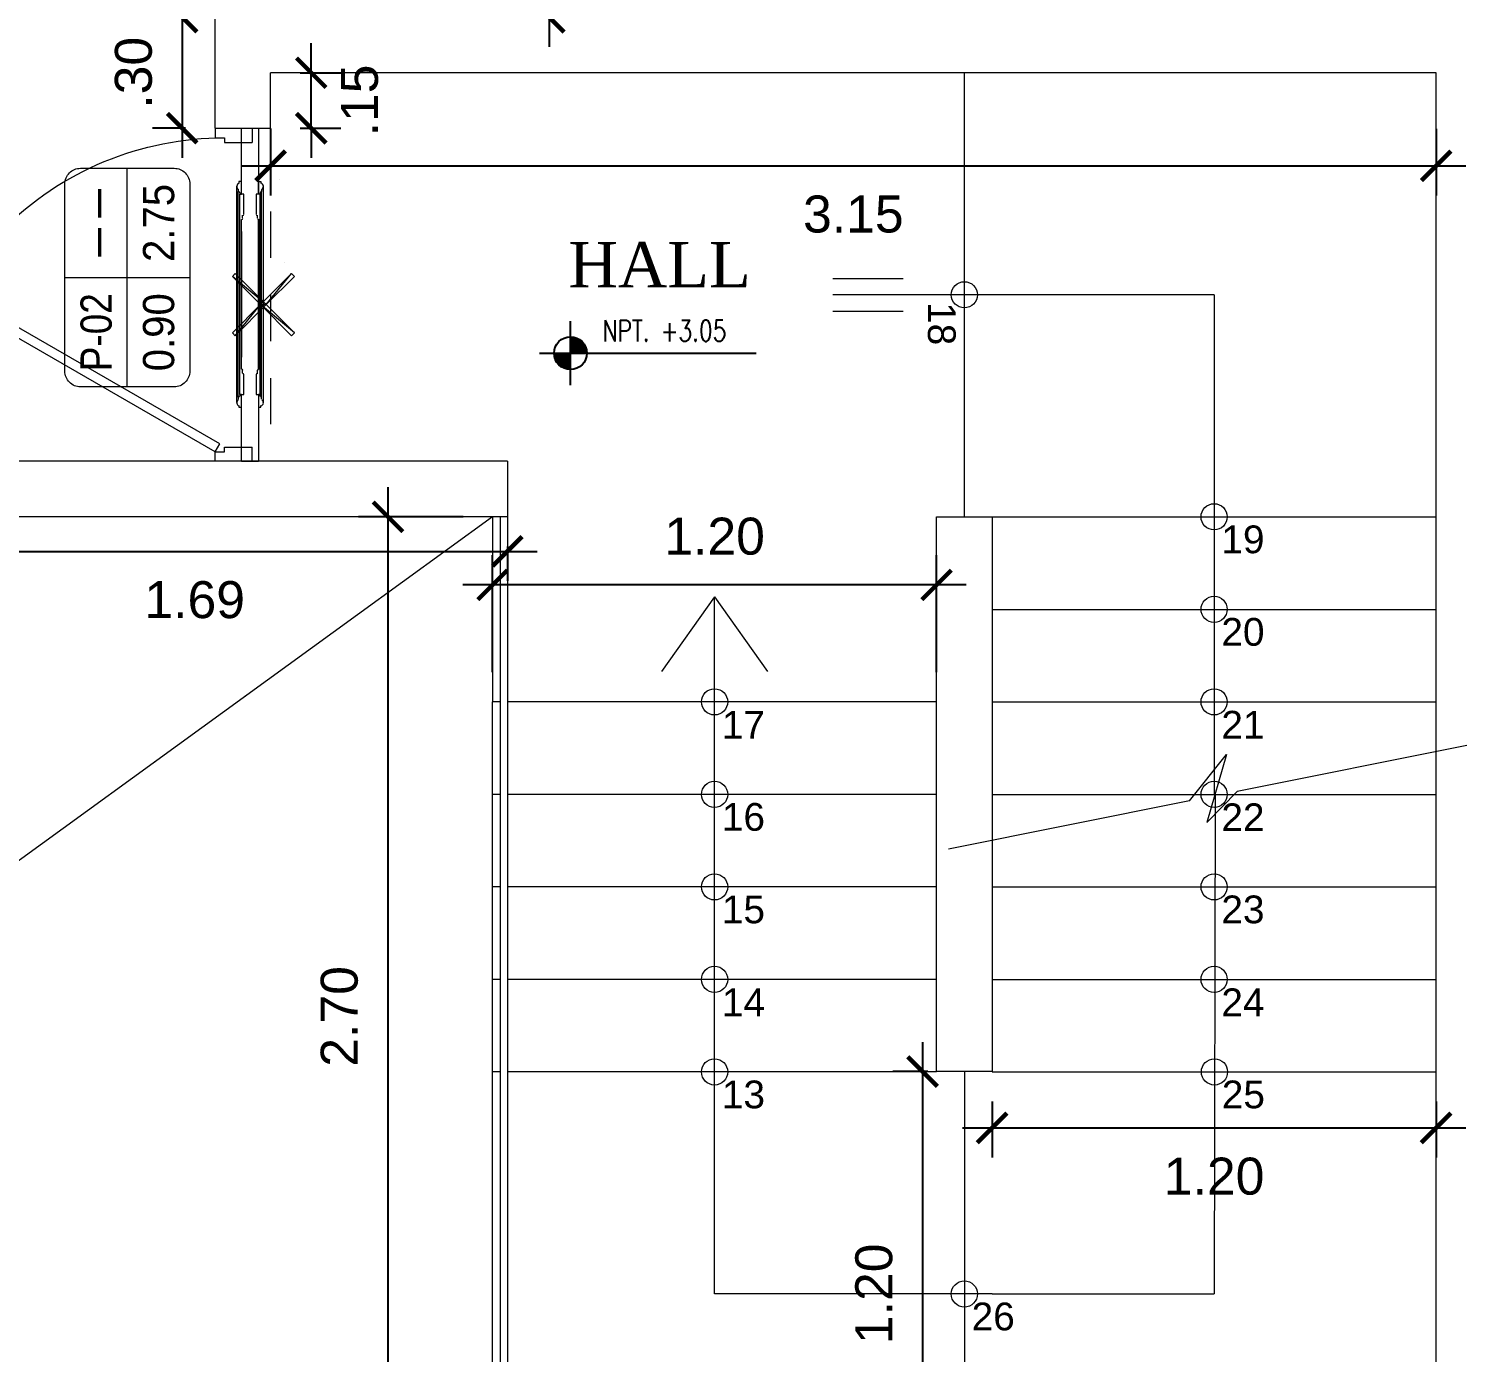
# Model space of a CAD drawing. Header units: millimetres. Extents: x -59 to 123, y 54 to 155.
# Drawn here: x -36.261 to -32.348, y 133.475 to 137.051 of the extents above; entities that cross this region are included whole.
import ezdxf
from ezdxf.enums import TextEntityAlignment as Align

# ---------------------------------------------------------------- set-up
doc = ezdxf.new("R2010")
doc.units = ezdxf.units.MM
for name, pattern in [('ACAD_ISO02W100', [15, 12, -3]), ('CONTINUA', [0]), ('HIDDEN2', [0.1875, 0.125, -0.0625])]:
    doc.linetypes.add(name, pattern=pattern)
doc.layers.get('0').update_dxf_attribs({"lineweight": 9})
doc.layers.get('Defpoints').update_dxf_attribs({"lineweight": 0})
for name, color, linetype in [('A-COT', 8, 'Continuous'), ('A-IND niveles', 8, 'Continuous'), ('A-PROY', 8, 'HIDDEN2'), ('A-TEX 010', 7, 'Continuous')]:
    doc.layers.add(name, color=color, linetype=linetype)
for name, color, linetype, lineweight in [('EJES', 6, 'ACAD_ISO02W100', 5), ('ESCALERA', 128, 'Continuous', 9), ('HP-Baranda', 2, 'Continuous', 0), ('mobiliario', 7, 'Continuous', 0), ('MUROS', 7, 'Continuous', 80), ('niveles', 8, 'Continuous', 15), ('PUERTAS', 7, 'Continuous', 9), ('TEXTOS', 3, 'Continuous', 0), ('VIDRIO', 7, 'Continuous', 5)]:
    doc.layers.add(name, color=color, linetype=linetype, lineweight=lineweight)
doc.styles.add('ARIAL', font='arial.ttf')
doc.styles.add('BOLD', font='swissl.ttf', dxfattribs={"height": 2})
doc.styles.add('ROMANS', font='ROMANS.SHX', dxfattribs={"width": 1.35, "height": 0.29})
doc.styles.add('ROMANS 0.75', font='romans.shx', dxfattribs={"width": 0.75})
doc.styles.add('S', font='romand.shx')
doc.styles.add('style1', font='arial.ttf', dxfattribs={"height": 0.1})
doc.dimstyles.new('luis1', dxfattribs={"dimtxt": 0.1, "dimasz": 0.08, "dimexe": 0.08, "dimexo": 0.08, "dimgap": 0.08, "dimtad": 2, "dimzin": 4, "dimdsep": 46, "dimtxsty": 'style1', "dimblk": 'ARCHTICK', "dimcen": 2, "dimdle": 0.08, "dimclrd": 256, "dimclre": 256, "dimclrt": 256, "dimadec": 0, "dimazin": 1, "dimtfac": 1, "dimtix": 1, "dimtmove": 0, "dimatfit": 3, "dimfxl": 1, "dimtolj": 1, "dimarcsym": 0})

# ---------------------------------------------------------------- blocks, each defined once
blk = doc.blocks.new('A$C37766BCA')
blk.add_line((0, 0.1807), (1.2198, 0.1807))
blk.add_lwpolyline([(0.1744, 0), (0.1744, 0.3614)])
at = {"const_width": 0.0923}
for points in [[(0.2206, 0.1807, 0.414214), (0.1744, 0.2269, 0.414214)], [(0.1283, 0.1807, 0.414214), (0.1744, 0.1346)]]:
    blk.add_lwpolyline(points, format="xyb", dxfattribs=at)
blk.add_circle((0.1744, 0.1807), 0.0923)
blk = doc.blocks.new('_ArchTick')
at = {"color": 0, "linetype": 'ByBlock', "const_width": 0.15}
blk.add_lwpolyline([(-0.5, -0.5), (0.5, 0.5)], dxfattribs=at)
blk = doc.blocks.new('*D157')
at = {"layer": 'Defpoints', "color": 0, "linetype": 'CONTINUA', "transparency": 16777216}
for p in [(-33.7519, 134.2331), (-33.8462, 133.0323), (-33.7331, 133.0323)]:
    blk.add_point(p, dxfattribs=at)
at = {"layer": 'EJES', "linetype": 'CONTINUA', "lineweight": -2, "transparency": 16777216}
for p, q in [((-33.8462, 134.3131), (-33.8462, 132.9523)), ((-33.8319, 134.2331), (-33.9262, 134.2331)), ((-33.8131, 133.0323), (-33.9262, 133.0323))]:
    blk.add_line(p, q, dxfattribs=at)
at = {"layer": 'EJES', "linetype": 'CONTINUA', "lineweight": -2, "transparency": 16777216, "xscale": 0.08, "yscale": 0.08, "zscale": 0.08}
for p, rotation in [((-33.8462, 134.2331), 90), ((-33.8462, 133.0323), 270)]:
    blk.add_blockref('_ArchTick', p, dxfattribs=dict(at, rotation=rotation))
at = {"layer": 'EJES', "linetype": 'CONTINUA', "lineweight": 5, "transparency": 16777216, "insert": (-33.9772, 133.6327), "char_height": 0.1, "attachment_point": 5, "rotation": 90, "style": 'style1'}
blk.add_mtext('\\A1;1.20', dxfattribs=at)
blk = doc.blocks.new('*D158')
at = {"layer": 'Defpoints', "color": 0, "linetype": 'CONTINUA', "transparency": 16777216}
for p in [(-33.6581, 134.2323), (-32.4581, 134.2323), (-32.4581, 134.0811)]:
    blk.add_point(p, dxfattribs=at)
at = {"layer": 'EJES', "linetype": 'CONTINUA', "lineweight": -2, "transparency": 16777216}
for p, q in [((-33.6581, 134.1523), (-33.6581, 134.0011)), ((-32.4581, 134.1523), (-32.4581, 134.0011)), ((-33.7381, 134.0811), (-32.3781, 134.0811))]:
    blk.add_line(p, q, dxfattribs=at)
at = {"layer": 'EJES', "linetype": 'CONTINUA', "lineweight": -2, "transparency": 16777216, "xscale": 0.08, "yscale": 0.08, "zscale": 0.08, "rotation": 180}
blk.add_blockref('_ArchTick', (-33.6581, 134.0811), dxfattribs=at)
at = {"layer": 'EJES', "linetype": 'CONTINUA', "lineweight": -2, "transparency": 16777216, "xscale": 0.08, "yscale": 0.08, "zscale": 0.08}
blk.add_blockref('_ArchTick', (-32.4581, 134.0811), dxfattribs=at)
at = {"layer": 'EJES', "linetype": 'CONTINUA', "lineweight": 5, "transparency": 16777216, "insert": (-33.0581, 133.95), "char_height": 0.1, "attachment_point": 5, "style": 'style1'}
blk.add_mtext('\\A1;1.20', dxfattribs=at)
blk = doc.blocks.new('*D159')
at = {"layer": 'Defpoints', "color": 0, "linetype": 'CONTINUA', "transparency": 16777216}
for p in [(-35.0081, 135.5483), (-35.0081, 135.2323), (-33.8081, 135.2323)]:
    blk.add_point(p, dxfattribs=at)
at = {"layer": 'EJES', "linetype": 'CONTINUA', "lineweight": -2, "transparency": 16777216}
for p, q in [((-35.0081, 135.3123), (-35.0081, 135.6283)), ((-33.8081, 135.3123), (-33.8081, 135.6283)), ((-33.7281, 135.5483), (-35.0881, 135.5483))]:
    blk.add_line(p, q, dxfattribs=at)
at = {"layer": 'EJES', "linetype": 'CONTINUA', "lineweight": -2, "transparency": 16777216, "xscale": 0.08, "yscale": 0.08, "zscale": 0.08, "rotation": 180}
blk.add_blockref('_ArchTick', (-35.0081, 135.5483), dxfattribs=at)
at = {"layer": 'EJES', "linetype": 'CONTINUA', "lineweight": -2, "transparency": 16777216, "xscale": 0.08, "yscale": 0.08, "zscale": 0.08}
blk.add_blockref('_ArchTick', (-33.8081, 135.5483), dxfattribs=at)
at = {"layer": 'EJES', "linetype": 'CONTINUA', "lineweight": 5, "transparency": 16777216, "insert": (-34.4081, 135.6794), "char_height": 0.1, "attachment_point": 5, "style": 'style1'}
blk.add_mtext('\\A1;1.20', dxfattribs=at)
blk = doc.blocks.new('*D160')
at = {"layer": 'Defpoints', "color": 0, "linetype": 'CONTINUA', "transparency": 16777216}
for p in [(-35.008, 135.7323), (-35.2908, 133.0323), (-35.0081, 133.0323)]:
    blk.add_point(p, dxfattribs=at)
at = {"layer": 'EJES', "linetype": 'CONTINUA', "lineweight": -2, "transparency": 16777216}
for p, q in [((-35.2908, 135.8123), (-35.2908, 132.9523)), ((-35.088, 135.7323), (-35.3708, 135.7323)), ((-35.0881, 133.0323), (-35.3708, 133.0323))]:
    blk.add_line(p, q, dxfattribs=at)
at = {"layer": 'EJES', "linetype": 'CONTINUA', "lineweight": -2, "transparency": 16777216, "xscale": 0.08, "yscale": 0.08, "zscale": 0.08}
for p, rotation in [((-35.2908, 135.7323), 90), ((-35.2908, 133.0323), 270)]:
    blk.add_blockref('_ArchTick', p, dxfattribs=dict(at, rotation=rotation))
at = {"layer": 'EJES', "linetype": 'CONTINUA', "lineweight": 5, "transparency": 16777216, "insert": (-35.4219, 134.3823), "char_height": 0.1, "attachment_point": 5, "rotation": 90, "style": 'style1'}
blk.add_mtext('\\A1;2.70', dxfattribs=at)
blk = doc.blocks.new('CRFDSX')
at = {"layer": 'mobiliario'}
for points in [[(-77.9163, 3.0473), (-77.9163, 3.0951), (-77.9216, 3.0951), (-77.9216, 3.2558), (-77.8812, 3.2558), (-77.8812, 3.0951), (-77.8865, 3.0951), (-77.8865, 3.0473)], [(-77.9333, 3.1143), (-77.9333, 2.8792), (-77.9333, 2.5951)], [(-77.9291, 3.1068), (-77.9291, 3.1015), (-77.928, 3.1015), (-77.9269, 3.1004), (-77.9259, 3.0994), (-77.9259, 3.0983), (-77.9259, 3.0973), (-77.9259, 3.0962), (-77.9259, 3.0951)], [(-77.9291, 3.1015), (-77.9291, 2.8792), (-77.9291, 2.6079)], [(-77.9259, 3.0951), (-77.9216, 3.0951), (-77.9216, 3.126), (-77.9269, 3.126), (-77.9269, 3.1217)], [(-77.8748, 3.1217), (-77.8748, 3.126), (-77.8812, 3.126), (-77.8812, 3.0951), (-77.8769, 3.0951), (-77.8769, 3.0962), (-77.8769, 3.0973), (-77.8769, 3.0983), (-77.8759, 3.0994), (-77.8759, 3.1004), (-77.8748, 3.1004), (-77.8748, 3.1015), (-77.8738, 3.1015), (-77.8727, 3.1015)], [(-77.8727, 3.1015), (-77.8727, 3.1068)], [(-77.8727, 3.1015), (-77.8727, 2.8792), (-77.8727, 2.6079)], [(-77.8695, 3.1143), (-77.8695, 2.8792), (-77.8695, 2.5951)], [(-77.9259, 3.0951), (-77.9259, 2.8792), (-77.9259, 2.6143)], [(-77.8769, 3.0951), (-77.8769, 2.8792), (-77.8769, 2.6143)], [(-77.9216, 3.0345), (-77.9216, 2.8792), (-77.9216, 2.6749), (-77.9216, 2.8792), (-77.9216, 3.0345)], [(-77.9184, 3.0366), (-77.9184, 3.0441)], [(-77.8833, 3.0441), (-77.8833, 3.0366)], [(-77.8812, 3.0345), (-77.8812, 2.8792), (-77.8812, 2.6749)], [(-77.8812, 2.7036), (-77.8812, 3.0058)], [(-78.0009, 2.9547), (-78.0083, 2.9473), (-77.9264, 2.8792), (-78.0009, 2.9547), (-78.0009, 2.9547)], [(-78.0083, 2.9473), (-77.9264, 2.8792), (-77.9402, 2.8792), (-78.0083, 2.9473), (-78.0083, 2.9473)], [(-77.8658, 2.9547), (-77.9264, 2.8792), (-77.9402, 2.8792), (-77.8658, 2.9547), (-77.8658, 2.9547)], [(-77.8594, 2.9473), (-77.8658, 2.9547), (-77.9264, 2.8792), (-77.8594, 2.9473), (-77.8594, 2.9473)], [(-77.9402, 2.8792), (-78.0009, 2.8047), (-78.0083, 2.8122), (-77.9402, 2.8792), (-77.9402, 2.8792)], [(-77.9264, 2.8792), (-77.9402, 2.8792), (-78.0009, 2.8047), (-77.9264, 2.8792), (-77.9264, 2.8792)], [(-77.9264, 2.8792), (-77.9402, 2.8792), (-77.8594, 2.8122), (-77.9264, 2.8792), (-77.9264, 2.8792)], [(-77.9402, 2.8792), (-77.8594, 2.8122), (-77.8658, 2.8047), (-77.9402, 2.8792), (-77.9402, 2.8792)], [(-77.9839, 2.7792), (-77.9839, 2.7792)], [(-77.8865, 2.6622), (-77.8865, 2.6143), (-77.8812, 2.6143), (-77.8812, 2.4558), (-77.9057, 2.4558), (-77.9099, 2.4558), (-77.9216, 2.4558), (-77.9216, 2.6143), (-77.9163, 2.6143), (-77.9163, 2.6622)], [(-77.9184, 2.6643), (-77.9184, 2.6717)], [(-77.8833, 2.6717), (-77.8833, 2.6643)], [(-77.9291, 2.6026), (-77.9291, 2.6079), (-77.928, 2.6079), (-77.9269, 2.6079), (-77.9269, 2.609), (-77.9259, 2.61), (-77.9259, 2.6111), (-77.9259, 2.6122), (-77.9259, 2.6132), (-77.9259, 2.6143)], [(-77.9259, 2.6143), (-77.9216, 2.6143), (-77.9216, 2.5834), (-77.9269, 2.5834), (-77.9269, 2.5877)], [(-77.8769, 2.6143), (-77.8812, 2.6143), (-77.8812, 2.5834), (-77.8748, 2.5834), (-77.8748, 2.5881)], [(-77.8727, 2.6026), (-77.8727, 2.6079), (-77.8738, 2.6079), (-77.8748, 2.6079), (-77.8759, 2.609), (-77.8759, 2.61), (-77.8769, 2.6111), (-77.8769, 2.6122), (-77.8769, 2.6132), (-77.8769, 2.6143)], [(-77.9716, 2.5781), (-77.9716, 2.5781)]]:
    blk.add_lwpolyline(points, dxfattribs=at)
for points in [[(-77.9333, 3.1159), (-77.9337, 3.1127), (-77.9322, 3.1096), (-77.9294, 3.108)], [(-77.9269, 3.1226), (-77.9306, 3.1216), (-77.9328, 3.119), (-77.9333, 3.1159)], [(-77.8696, 3.1159), (-77.87, 3.119), (-77.8723, 3.1216), (-77.8753, 3.1225)], [(-77.8734, 3.108), (-77.8707, 3.1096), (-77.8692, 3.1127), (-77.8696, 3.1159)], [(-77.9222, 3.0345), (-77.9207, 3.0345), (-77.9195, 3.0357), (-77.9195, 3.0372)], [(-77.919, 3.0451), (-77.9175, 3.0451), (-77.9163, 3.0463), (-77.9163, 3.0478)], [(-77.8865, 3.0478), (-77.8865, 3.0463), (-77.8853, 3.0451), (-77.8839, 3.0451)], [(-77.8844, 3.0372), (-77.8844, 3.0357), (-77.8832, 3.0345), (-77.8817, 3.0345)], [(-77.9195, 2.6723), (-77.9195, 2.6737), (-77.9207, 2.6749), (-77.9222, 2.6749)], [(-77.9163, 2.6627), (-77.9163, 2.6642), (-77.9175, 2.6653), (-77.919, 2.6653)], [(-77.8839, 2.6653), (-77.8853, 2.6653), (-77.8865, 2.6642), (-77.8865, 2.6627)], [(-77.8817, 2.6749), (-77.8832, 2.6749), (-77.8844, 2.6737), (-77.8844, 2.6723)], [(-77.9294, 2.6025), (-77.9322, 2.6009), (-77.9337, 2.5978), (-77.9333, 2.5946)], [(-77.9333, 2.5946), (-77.9328, 2.5914), (-77.9306, 2.5888), (-77.9269, 2.5877)], [(-77.8753, 2.588), (-77.8723, 2.5888), (-77.87, 2.5914), (-77.8696, 2.5946)], [(-77.8696, 2.5946), (-77.8692, 2.5978), (-77.8707, 2.6009), (-77.8734, 2.6025)]]:
    blk.add_open_spline(points, degree=3, dxfattribs=at)
blk = doc.blocks.new('rf67')
at = {"layer": 'PUERTAS', "ltscale": 0.075}
for p, q in [((2984.4541, 394.8959), (2984.4292, 394.895)), ((2984.4585, 394.0686), (2984.4292, 394.895)), ((2984.4834, 394.0695), (2984.4541, 394.8959)), ((2983.711, 394.4797), (2983.7334, 394.4678)), ((2983.7334, 394.4678), (2983.7215, 394.4454)), ((2983.7215, 394.4454), (2983.7327, 394.4394)), ((2983.7327, 394.4394), (2983.6977, 394.3735)), ((2983.6641, 394.3914), (2983.6977, 394.3735)), ((2984.4603, 394.0531), (2984.4253, 393.9872)), ((2984.4834, 394.0695), (2984.4585, 394.0686)), ((2984.4715, 394.0471), (2984.4603, 394.0531)), ((2984.4834, 394.0695), (2984.4715, 394.0471)), ((2984.5059, 394.0576), (2984.4834, 394.0695)), ((2984.459, 393.9693), (2984.4253, 393.9872))]:
    blk.add_line(p, q, dxfattribs=at)
at = {"layer": 'PUERTAS', "ltscale": 0.01}
for p, q in [((2984.4089, 394.8242), (2984.4257, 394.8248)), ((2984.4098, 394.8001), (2984.4265, 394.8006)), ((2984.4255, 394.8297), (2984.4315, 394.8299)), ((2984.4267, 394.796), (2984.4255, 394.8297)), ((2984.4267, 394.796), (2984.4327, 394.7962)), ((2984.4625, 394.831), (2984.4565, 394.8308)), ((2984.4637, 394.7974), (2984.4577, 394.7971)), ((2984.4637, 394.7974), (2984.4625, 394.831)), ((2984.4794, 394.8268), (2984.4627, 394.8262)), ((2984.4803, 394.8026), (2984.4636, 394.802))]:
    blk.add_line(p, q, dxfattribs=at)
for centre in [(2984.3818, 394.8116), (2984.5074, 394.8161)]:
    blk.add_circle(centre, 0.0302, dxfattribs=at)
blk.add_arc((2984.4709, 394.0476), 0.8484, 61.9779, 152.0448, dxfattribs=at)
blk = doc.blocks.new('CUADROVANOS3')
blk.add_lwpolyline([(-0.2625, -0.1125), (-0.2625, 0.1125, -0.414214), (-0.225, 0.15), (0.225, 0.15, -0.414214), (0.2625, 0.1125), (0.2625, -0.1125, -0.414214), (0.225, -0.15), (-0.225, -0.15, -0.414214)], format="xyb", close=True)
for points in [[(0, 0.15), (0, -0.15)], [(-0.2625, 0), (0.2625, 0)]]:
    blk.add_lwpolyline(points)
at = {"layer": 'TEXTOS', "style": 'S', "flags": 8}
for tag, width, p, p2 in [('CODIGO', 1.029412, (-0.225, 0.0375), (-0.0375, 0.0375)), ('ALFEIZAR', 0.739437, (0.0375, 0.0375), (0.225, 0.0375)), ('ANCHO', 0.772059, (-0.225, -0.1125), (-0.0375, -0.1125)), ('ALTO', 0.772059, (0.0375, -0.1125), (0.225, -0.1125))]:
    blk.add_attdef(tag, text='', height=0.075, dxfattribs=dict(at, width=width)).set_placement(p, p2, align=Align.FIT)
blk = doc.blocks.new('*D321')
at = {"layer": 'A-COT', "linetype": 'Continuous', "lineweight": -2, "transparency": 16777216}
for p, q in [((-32.0405, 140.0623), (-32.0405, 137.0023)), ((-32.1405, 139.9823), (-31.9605, 139.9823)), ((-32.1405, 137.0823), (-31.9605, 137.0823))]:
    blk.add_line(p, q, dxfattribs=at)
at = {"layer": 'Defpoints', "color": 0, "linetype": 'CONTINUA', "transparency": 16777216}
for p in [(-32.4581, 139.9823), (-32.4581, 137.0823), (-32.0405, 137.0823)]:
    blk.add_point(p, dxfattribs=at)
at = {"layer": 'A-COT', "linetype": 'CONTINUA', "lineweight": -2, "transparency": 16777216, "xscale": 0.08, "yscale": 0.08, "zscale": 0.08}
for p, rotation in [((-32.0405, 139.9823), 90), ((-32.0405, 137.0823), 270)]:
    blk.add_blockref('_ArchTick', p, dxfattribs=dict(at, rotation=rotation))
at = {"layer": 'A-COT', "linetype": 'CONTINUA', "lineweight": 5, "transparency": 16777216, "insert": (-31.9095, 138.5323), "char_height": 0.1, "attachment_point": 5, "rotation": 90, "style": 'style1'}
blk.add_mtext('\\A1;2.90', dxfattribs=at)
blk = doc.blocks.new('*D322')
at = {"layer": 'A-COT', "linetype": 'Continuous', "lineweight": -2, "transparency": 16777216}
for p, q in [((-32.0405, 137.0823), (-32.0405, 137.1623)), ((-32.1405, 137.0823), (-31.9605, 137.0823)), ((-32.0405, 137.0823), (-32.0405, 136.9323)), ((-32.1405, 136.9323), (-31.9605, 136.9323)), ((-32.0405, 136.9323), (-32.0405, 136.8523))]:
    blk.add_line(p, q, dxfattribs=at)
at = {"layer": 'Defpoints', "color": 0, "linetype": 'CONTINUA', "transparency": 16777216}
for p in [(-32.4581, 137.0823), (-32.4581, 136.9323), (-32.0405, 136.9323)]:
    blk.add_point(p, dxfattribs=at)
at = {"layer": 'A-COT', "linetype": 'CONTINUA', "lineweight": -2, "transparency": 16777216, "xscale": 0.08, "yscale": 0.08, "zscale": 0.08}
for p, rotation in [((-32.0405, 137.0823), 270), ((-32.0405, 136.9323), 90)]:
    blk.add_blockref('_ArchTick', p, dxfattribs=dict(at, rotation=rotation))
at = {"layer": 'A-COT', "linetype": 'CONTINUA', "lineweight": 5, "transparency": 16777216, "insert": (-31.9095, 137.0073), "char_height": 0.1, "attachment_point": 5, "rotation": 90, "style": 'style1'}
blk.add_mtext('\\A1;.15', dxfattribs=at)
blk = doc.blocks.new('*D323')
at = {"layer": 'A-COT', "linetype": 'Continuous', "lineweight": -2, "transparency": 16777216}
for p, q in [((-32.0405, 137.0123), (-32.0405, 135.6523)), ((-32.1405, 136.9323), (-31.9605, 136.9323)), ((-32.1405, 135.7323), (-31.9605, 135.7323))]:
    blk.add_line(p, q, dxfattribs=at)
at = {"layer": 'Defpoints', "color": 0, "linetype": 'CONTINUA', "transparency": 16777216}
for p in [(-32.4581, 136.9323), (-32.4581, 135.7323), (-32.0405, 135.7323)]:
    blk.add_point(p, dxfattribs=at)
at = {"layer": 'A-COT', "linetype": 'CONTINUA', "lineweight": -2, "transparency": 16777216, "xscale": 0.08, "yscale": 0.08, "zscale": 0.08}
for p, rotation in [((-32.0405, 136.9323), 90), ((-32.0405, 135.7323), 270)]:
    blk.add_blockref('_ArchTick', p, dxfattribs=dict(at, rotation=rotation))
at = {"layer": 'A-COT', "linetype": 'CONTINUA', "lineweight": 5, "transparency": 16777216, "insert": (-31.9095, 136.3323), "char_height": 0.1, "attachment_point": 5, "rotation": 90, "style": 'style1'}
blk.add_mtext('\\A1;1.20', dxfattribs=at)
blk = doc.blocks.new('*D324')
at = {"layer": 'A-COT', "linetype": 'Continuous', "lineweight": -2, "transparency": 16777216}
for p, q in [((-32.0405, 135.7323), (-32.0405, 135.8123)), ((-32.1405, 135.7323), (-31.9605, 135.7323)), ((-32.0405, 135.7323), (-32.0405, 135.4823)), ((-32.1405, 135.4823), (-31.9605, 135.4823)), ((-32.0405, 135.4823), (-32.0405, 135.4023))]:
    blk.add_line(p, q, dxfattribs=at)
at = {"layer": 'Defpoints', "color": 0, "linetype": 'CONTINUA', "transparency": 16777216}
for p in [(-32.4581, 135.7323), (-32.4581, 135.4823), (-32.0405, 135.4823)]:
    blk.add_point(p, dxfattribs=at)
at = {"layer": 'A-COT', "linetype": 'CONTINUA', "lineweight": -2, "transparency": 16777216, "xscale": 0.08, "yscale": 0.08, "zscale": 0.08}
for p, rotation in [((-32.0405, 135.7323), 270), ((-32.0405, 135.4823), 90)]:
    blk.add_blockref('_ArchTick', p, dxfattribs=dict(at, rotation=rotation))
at = {"layer": 'A-COT', "linetype": 'CONTINUA', "lineweight": 5, "transparency": 16777216, "insert": (-31.9095, 135.6073), "char_height": 0.1, "attachment_point": 5, "rotation": 90, "style": 'style1'}
blk.add_mtext('\\A1;.25', dxfattribs=at)
blk = doc.blocks.new('*D325')
at = {"layer": 'A-COT', "linetype": 'Continuous', "lineweight": -2, "transparency": 16777216}
for p, q in [((-32.0405, 135.4823), (-32.0405, 135.5623)), ((-32.1405, 135.4823), (-31.9605, 135.4823)), ((-32.0405, 135.4823), (-32.0405, 135.2323)), ((-32.1405, 135.2323), (-31.9605, 135.2323)), ((-32.0405, 135.2323), (-32.0405, 135.1523))]:
    blk.add_line(p, q, dxfattribs=at)
at = {"layer": 'Defpoints', "color": 0, "linetype": 'CONTINUA', "transparency": 16777216}
for p in [(-32.4581, 135.4823), (-32.4581, 135.2323), (-32.0405, 135.2323)]:
    blk.add_point(p, dxfattribs=at)
at = {"layer": 'A-COT', "linetype": 'CONTINUA', "lineweight": -2, "transparency": 16777216, "xscale": 0.08, "yscale": 0.08, "zscale": 0.08}
for p, rotation in [((-32.0405, 135.4823), 270), ((-32.0405, 135.2323), 90)]:
    blk.add_blockref('_ArchTick', p, dxfattribs=dict(at, rotation=rotation))
at = {"layer": 'A-COT', "linetype": 'CONTINUA', "lineweight": 5, "transparency": 16777216, "insert": (-31.9095, 135.3573), "char_height": 0.1, "attachment_point": 5, "rotation": 90, "style": 'style1'}
blk.add_mtext('\\A1;.25', dxfattribs=at)
blk = doc.blocks.new('*D326')
at = {"layer": 'A-COT', "linetype": 'Continuous', "lineweight": -2, "transparency": 16777216}
for p, q in [((-32.0405, 135.2323), (-32.0405, 135.3123)), ((-32.1405, 135.2323), (-31.9605, 135.2323)), ((-32.0405, 135.2323), (-32.0405, 134.9823)), ((-32.1405, 134.9823), (-31.9605, 134.9823)), ((-32.0405, 134.9823), (-32.0405, 134.9023))]:
    blk.add_line(p, q, dxfattribs=at)
at = {"layer": 'Defpoints', "color": 0, "linetype": 'CONTINUA', "transparency": 16777216}
for p in [(-32.4581, 135.2323), (-32.4581, 134.9823), (-32.0405, 134.9823)]:
    blk.add_point(p, dxfattribs=at)
at = {"layer": 'A-COT', "linetype": 'CONTINUA', "lineweight": -2, "transparency": 16777216, "xscale": 0.08, "yscale": 0.08, "zscale": 0.08}
for p, rotation in [((-32.0405, 135.2323), 270), ((-32.0405, 134.9823), 90)]:
    blk.add_blockref('_ArchTick', p, dxfattribs=dict(at, rotation=rotation))
at = {"layer": 'A-COT', "linetype": 'CONTINUA', "lineweight": 5, "transparency": 16777216, "insert": (-31.9095, 135.1073), "char_height": 0.1, "attachment_point": 5, "rotation": 90, "style": 'style1'}
blk.add_mtext('\\A1;.25', dxfattribs=at)
blk = doc.blocks.new('*D327')
at = {"layer": 'A-COT', "linetype": 'Continuous', "lineweight": -2, "transparency": 16777216}
for p, q in [((-32.0405, 134.9823), (-32.0405, 135.0623)), ((-32.1405, 134.9823), (-31.9605, 134.9823)), ((-32.0405, 134.9823), (-32.0405, 134.7323)), ((-32.1405, 134.7323), (-31.9605, 134.7323)), ((-32.0405, 134.7323), (-32.0405, 134.6523))]:
    blk.add_line(p, q, dxfattribs=at)
at = {"layer": 'Defpoints', "color": 0, "linetype": 'CONTINUA', "transparency": 16777216}
for p in [(-32.4581, 134.9823), (-32.4581, 134.7323), (-32.0405, 134.7323)]:
    blk.add_point(p, dxfattribs=at)
at = {"layer": 'A-COT', "linetype": 'CONTINUA', "lineweight": -2, "transparency": 16777216, "xscale": 0.08, "yscale": 0.08, "zscale": 0.08}
for p, rotation in [((-32.0405, 134.9823), 270), ((-32.0405, 134.7323), 90)]:
    blk.add_blockref('_ArchTick', p, dxfattribs=dict(at, rotation=rotation))
at = {"layer": 'A-COT', "linetype": 'CONTINUA', "lineweight": 5, "transparency": 16777216, "insert": (-31.9095, 134.8573), "char_height": 0.1, "attachment_point": 5, "rotation": 90, "style": 'style1'}
blk.add_mtext('\\A1;.25', dxfattribs=at)
blk = doc.blocks.new('*D328')
at = {"layer": 'A-COT', "linetype": 'Continuous', "lineweight": -2, "transparency": 16777216}
for p, q in [((-32.0405, 134.7323), (-32.0405, 134.8123)), ((-32.1405, 134.7323), (-31.9605, 134.7323)), ((-32.0405, 134.7323), (-32.0405, 134.4823)), ((-32.1405, 134.4823), (-31.9605, 134.4823)), ((-32.0405, 134.4823), (-32.0405, 134.4023))]:
    blk.add_line(p, q, dxfattribs=at)
at = {"layer": 'Defpoints', "color": 0, "linetype": 'CONTINUA', "transparency": 16777216}
for p in [(-32.4581, 134.7323), (-32.4581, 134.4823), (-32.0405, 134.4823)]:
    blk.add_point(p, dxfattribs=at)
at = {"layer": 'A-COT', "linetype": 'CONTINUA', "lineweight": -2, "transparency": 16777216, "xscale": 0.08, "yscale": 0.08, "zscale": 0.08}
for p, rotation in [((-32.0405, 134.7323), 270), ((-32.0405, 134.4823), 90)]:
    blk.add_blockref('_ArchTick', p, dxfattribs=dict(at, rotation=rotation))
at = {"layer": 'A-COT', "linetype": 'CONTINUA', "lineweight": 5, "transparency": 16777216, "insert": (-31.9095, 134.6073), "char_height": 0.1, "attachment_point": 5, "rotation": 90, "style": 'style1'}
blk.add_mtext('\\A1;.25', dxfattribs=at)
blk = doc.blocks.new('*D329')
at = {"layer": 'A-COT', "linetype": 'Continuous', "lineweight": -2, "transparency": 16777216}
for p, q in [((-32.0405, 134.4823), (-32.0405, 134.5623)), ((-32.1405, 134.4823), (-31.9605, 134.4823)), ((-32.0405, 134.4823), (-32.0405, 134.2323)), ((-32.1405, 134.2323), (-31.9605, 134.2323)), ((-32.0405, 134.2323), (-32.0405, 134.1523))]:
    blk.add_line(p, q, dxfattribs=at)
at = {"layer": 'Defpoints', "color": 0, "linetype": 'CONTINUA', "transparency": 16777216}
for p in [(-32.4581, 134.4823), (-32.4581, 134.2323), (-32.0405, 134.2323)]:
    blk.add_point(p, dxfattribs=at)
at = {"layer": 'A-COT', "linetype": 'CONTINUA', "lineweight": -2, "transparency": 16777216, "xscale": 0.08, "yscale": 0.08, "zscale": 0.08}
for p, rotation in [((-32.0405, 134.4823), 270), ((-32.0405, 134.2323), 90)]:
    blk.add_blockref('_ArchTick', p, dxfattribs=dict(at, rotation=rotation))
at = {"layer": 'A-COT', "linetype": 'CONTINUA', "lineweight": 5, "transparency": 16777216, "insert": (-31.9095, 134.3573), "char_height": 0.1, "attachment_point": 5, "rotation": 90, "style": 'style1'}
blk.add_mtext('\\A1;.25', dxfattribs=at)
blk = doc.blocks.new('*D330')
at = {"layer": 'A-COT', "linetype": 'Continuous', "lineweight": -2, "transparency": 16777216}
for p, q in [((-32.0405, 134.3123), (-32.0405, 132.9523)), ((-32.1405, 134.2323), (-31.9605, 134.2323)), ((-32.1405, 133.0323), (-31.9605, 133.0323))]:
    blk.add_line(p, q, dxfattribs=at)
at = {"layer": 'Defpoints', "color": 0, "linetype": 'CONTINUA', "transparency": 16777216}
for p in [(-32.4581, 134.2323), (-32.3081, 133.0323), (-32.0405, 133.0323)]:
    blk.add_point(p, dxfattribs=at)
at = {"layer": 'A-COT', "linetype": 'CONTINUA', "lineweight": -2, "transparency": 16777216, "xscale": 0.08, "yscale": 0.08, "zscale": 0.08}
for p, rotation in [((-32.0405, 134.2323), 90), ((-32.0405, 133.0323), 270)]:
    blk.add_blockref('_ArchTick', p, dxfattribs=dict(at, rotation=rotation))
at = {"layer": 'A-COT', "linetype": 'CONTINUA', "lineweight": 5, "transparency": 16777216, "insert": (-31.9095, 133.6323), "char_height": 0.1, "attachment_point": 5, "rotation": 90, "style": 'style1'}
blk.add_mtext('\\A1;1.20', dxfattribs=at)
blk = doc.blocks.new('*D335')
at = {"layer": 'A-COT', "linetype": 'Continuous', "lineweight": -2, "transparency": 16777216}
for p, q in [((-36.6581, 135.6523), (-36.6581, 135.5589)), ((-34.968, 135.6523), (-34.968, 135.5589)), ((-36.7381, 135.6389), (-34.888, 135.6389))]:
    blk.add_line(p, q, dxfattribs=at)
at = {"layer": 'Defpoints', "color": 0, "linetype": 'CONTINUA', "transparency": 16777216}
for p in [(-36.6581, 135.7323), (-34.968, 135.7323), (-34.968, 135.6389)]:
    blk.add_point(p, dxfattribs=at)
at = {"layer": 'A-COT', "linetype": 'CONTINUA', "lineweight": -2, "transparency": 16777216, "xscale": 0.08, "yscale": 0.08, "zscale": 0.08, "rotation": 180}
blk.add_blockref('_ArchTick', (-36.6581, 135.6389), dxfattribs=at)
at = {"layer": 'A-COT', "linetype": 'CONTINUA', "lineweight": -2, "transparency": 16777216, "xscale": 0.08, "yscale": 0.08, "zscale": 0.08}
blk.add_blockref('_ArchTick', (-34.968, 135.6389), dxfattribs=at)
at = {"layer": 'A-COT', "linetype": 'CONTINUA', "lineweight": 5, "transparency": 16777216, "insert": (-35.8131, 135.5078), "char_height": 0.1, "attachment_point": 5, "style": 'style1'}
blk.add_mtext('\\A1;1.69', dxfattribs=at)
blk = doc.blocks.new('*D368')
at = {"layer": 'A-COT', "linetype": 'Continuous', "lineweight": -2, "transparency": 16777216}
for p, q in [((-35.8471, 137.0823), (-35.8471, 137.1623)), ((-35.8381, 137.0823), (-35.9271, 137.0823)), ((-35.8471, 137.0823), (-35.8471, 136.7823)), ((-35.8381, 136.7823), (-35.9271, 136.7823)), ((-35.8471, 136.7823), (-35.8471, 136.7023))]:
    blk.add_line(p, q, dxfattribs=at)
at = {"layer": 'Defpoints', "color": 0, "linetype": 'CONTINUA', "transparency": 16777216}
for p in [(-35.7581, 137.0823), (-35.8471, 136.7823), (-35.7581, 136.7823)]:
    blk.add_point(p, dxfattribs=at)
at = {"layer": 'A-COT', "linetype": 'CONTINUA', "lineweight": -2, "transparency": 16777216, "xscale": 0.08, "yscale": 0.08, "zscale": 0.08}
for p, rotation in [((-35.8471, 137.0823), 270), ((-35.8471, 136.7823), 90)]:
    blk.add_blockref('_ArchTick', p, dxfattribs=dict(at, rotation=rotation))
at = {"layer": 'A-COT', "linetype": 'CONTINUA', "lineweight": 5, "transparency": 16777216, "insert": (-35.9782, 136.9323), "char_height": 0.1, "attachment_point": 5, "rotation": 90, "style": 'style1'}
blk.add_mtext('\\A1;.30', dxfattribs=at)
blk = doc.blocks.new('*D369')
at = {"layer": 'A-COT', "linetype": 'Continuous', "lineweight": -2, "transparency": 16777216}
for p, q in [((-35.6081, 136.7809), (-35.6081, 136.6009)), ((-32.4581, 136.7809), (-32.4581, 136.6009)), ((-35.6881, 136.6809), (-32.3781, 136.6809))]:
    blk.add_line(p, q, dxfattribs=at)
at = {"layer": 'Defpoints', "color": 0, "linetype": 'CONTINUA', "transparency": 16777216}
for p in [(-35.6081, 136.9323), (-32.4581, 136.9323), (-32.4581, 136.6809)]:
    blk.add_point(p, dxfattribs=at)
at = {"layer": 'A-COT', "linetype": 'CONTINUA', "lineweight": -2, "transparency": 16777216, "xscale": 0.08, "yscale": 0.08, "zscale": 0.08, "rotation": 180}
blk.add_blockref('_ArchTick', (-35.6081, 136.6809), dxfattribs=at)
at = {"layer": 'A-COT', "linetype": 'CONTINUA', "lineweight": -2, "transparency": 16777216, "xscale": 0.08, "yscale": 0.08, "zscale": 0.08}
blk.add_blockref('_ArchTick', (-32.4581, 136.6809), dxfattribs=at)
at = {"layer": 'A-COT', "linetype": 'CONTINUA', "lineweight": 5, "transparency": 16777216, "insert": (-34.0331, 136.5499), "char_height": 0.1, "attachment_point": 5, "style": 'style1'}
blk.add_mtext('\\A1;3.15', dxfattribs=at)
blk = doc.blocks.new('*D370')
at = {"layer": 'A-COT', "linetype": 'Continuous', "lineweight": -2, "transparency": 16777216}
for p, q in [((-35.4982, 136.9323), (-35.4982, 137.0123)), ((-35.5281, 136.9323), (-35.4182, 136.9323)), ((-35.4982, 136.7823), (-35.4982, 136.9323)), ((-35.5281, 136.7823), (-35.4182, 136.7823)), ((-35.4982, 136.7823), (-35.4982, 136.7023))]:
    blk.add_line(p, q, dxfattribs=at)
at = {"layer": 'Defpoints', "color": 0, "linetype": 'CONTINUA', "transparency": 16777216}
for p in [(-35.6081, 136.9323), (-35.4982, 136.9323), (-35.6081, 136.7823)]:
    blk.add_point(p, dxfattribs=at)
at = {"layer": 'A-COT', "linetype": 'CONTINUA', "lineweight": -2, "transparency": 16777216, "xscale": 0.08, "yscale": 0.08, "zscale": 0.08}
for p, rotation in [((-35.4982, 136.9323), 270), ((-35.4982, 136.7823), 90)]:
    blk.add_blockref('_ArchTick', p, dxfattribs=dict(at, rotation=rotation))
at = {"layer": 'A-COT', "linetype": 'CONTINUA', "lineweight": 5, "transparency": 16777216, "insert": (-35.3672, 136.8573), "char_height": 0.1, "attachment_point": 5, "rotation": 90, "style": 'style1'}
blk.add_mtext('\\A1;.15', dxfattribs=at)
blk = doc.blocks.new('*D372')
at = {"layer": 'A-COT', "linetype": 'Continuous', "lineweight": -2, "transparency": 16777216}
for p, q in [((-34.8549, 137.7123), (-34.8549, 137.0023)), ((-34.8549, 137.6323), (-34.9349, 137.6323)), ((-34.8549, 137.0823), (-34.9349, 137.0823))]:
    blk.add_line(p, q, dxfattribs=at)
at = {"layer": 'Defpoints', "color": 0, "linetype": 'CONTINUA', "transparency": 16777216}
for p in [(-34.8081, 137.6323), (-34.8549, 137.0823), (-34.8081, 137.0823)]:
    blk.add_point(p, dxfattribs=at)
at = {"layer": 'A-COT', "linetype": 'CONTINUA', "lineweight": -2, "transparency": 16777216, "xscale": 0.08, "yscale": 0.08, "zscale": 0.08}
for p, rotation in [((-34.8549, 137.6323), 90), ((-34.8549, 137.0823), 270)]:
    blk.add_blockref('_ArchTick', p, dxfattribs=dict(at, rotation=rotation))
at = {"layer": 'A-COT', "linetype": 'CONTINUA', "lineweight": 5, "transparency": 16777216, "insert": (-34.9858, 137.3573), "char_height": 0.1, "attachment_point": 5, "rotation": 90, "style": 'style1'}
blk.add_mtext('\\A1;.55', dxfattribs=at)

msp = doc.modelspace()

# ---------------------------------------------------------------- linework, layer by layer
at = {"layer": 'A-COT', "lineweight": 5}
for p, q in [((-34.0884, 136.3765), (-33.8988, 136.3765)), ((-33.0581, 136.3323), (-34.0884, 136.3323)), ((-33.0581, 136.3323), (-33.0581, 134.9823)), ((-34.0884, 136.2881), (-33.8988, 136.2881)), ((-34.4081, 135.516), (-34.5515, 135.3146)), ((-34.4081, 133.6323), (-34.4081, 135.516)), ((-34.4081, 135.516), (-34.2648, 135.3146)), ((-33.0557, 134.9823), (-33.0581, 133.6323)), ((-33.6581, 133.6323), (-34.4081, 133.6323)), ((-33.6581, 133.6323), (-33.0581, 133.6323))]:
    msp.add_line(p, q, dxfattribs=at)
at = {"layer": 'A-PROY', "lineweight": 5}
msp.add_line((-35.6081, 136.7823), (-35.6081, 135.8823), dxfattribs=at)
at = {"layer": 'ESCALERA', "lineweight": 5, "ltscale": 0.25}
for p, q in [((-33.7331, 135.7323), (-33.7331, 136.9323)), ((-35.008, 135.7323), (-35.008, 135.2323)), ((-33.6581, 135.7323), (-32.4581, 135.7323)), ((-33.6581, 135.4823), (-32.4581, 135.4823)), ((-34.988, 135.2323), (-35.0081, 135.2323)), ((-35.0081, 133.0323), (-35.008, 135.2323)), ((-34.988, 135.2323), (-35.0081, 135.2323)), ((-33.8081, 135.2323), (-34.968, 135.2323)), ((-33.6581, 135.2323), (-32.4581, 135.2323)), ((-34.988, 134.9823), (-35.0081, 134.9823)), ((-34.988, 134.9823), (-35.0081, 134.9823)), ((-33.8081, 134.9823), (-34.968, 134.9823)), ((-33.6581, 134.9823), (-32.4581, 134.9823)), ((-34.988, 134.7323), (-35.0081, 134.7323)), ((-34.988, 134.7323), (-35.0081, 134.7323)), ((-33.8081, 134.7323), (-34.968, 134.7323)), ((-33.6581, 134.7323), (-32.4581, 134.7323)), ((-34.988, 134.4823), (-35.0081, 134.4823)), ((-34.988, 134.4823), (-35.0081, 134.4823)), ((-33.8081, 134.4823), (-34.968, 134.4823)), ((-33.6581, 134.4823), (-32.4581, 134.4823)), ((-34.988, 134.2323), (-35.0081, 134.2323)), ((-34.988, 134.2323), (-35.0081, 134.2323)), ((-33.8081, 134.2323), (-34.968, 134.2323)), ((-33.7331, 134.2323), (-33.7331, 133.0723)), ((-33.6581, 134.2323), (-32.4581, 134.2323))]:
    msp.add_line(p, q, dxfattribs=at)
at = {"layer": 'HP-Baranda', "lineweight": 5}
for p, q in [((-32.3755, 135.1142), (-32.9962, 134.9901)), ((-33.1246, 134.9644), (-33.7755, 134.8342))]:
    msp.add_line(p, q, dxfattribs=at)
msp.add_lwpolyline([(-33.1246, 134.9644), (-33.025, 135.09), (-33.0774, 134.9062), (-32.9962, 134.9901)], dxfattribs=at)
at = {"layer": 'mobiliario', "lineweight": 5, "ltscale": 0.3}
msp.add_line((-35.008, 135.7323), (-40.6581, 131.6323), dxfattribs=at)
at = {"layer": 'MUROS', "linetype": 'CONTINUA', "lineweight": 5}
for p, q in [((-35.7581, 136.7823), (-35.7581, 137.0823)), ((-35.6081, 136.7823), (-35.6081, 136.9323)), ((-35.7581, 136.7823), (-35.6081, 136.7823)), ((-34.9681, 135.8823), (-36.6581, 135.8823)), ((-34.9681, 135.8823), (-34.968, 135.7323)), ((-34.968, 135.7323), (-36.6581, 135.7323))]:
    msp.add_line(p, q, dxfattribs=at)
at = {"layer": 'MUROS', "lineweight": 5}
for p, q in [((-32.4581, 136.9323), (-35.6081, 136.9323)), ((-32.4581, 133.0323), (-32.4581, 136.9323))]:
    msp.add_line(p, q, dxfattribs=at)
msp.add_lwpolyline([(-33.8081, 135.7323), (-33.6581, 135.7323), (-33.6581, 134.2331), (-33.8081, 134.2331), (-33.8081, 135.7323)], dxfattribs=at)
at = {"layer": 'niveles', "lineweight": 5}
for centre in [(-33.7331, 136.3323), (-33.0581, 135.7323), (-33.0581, 135.4823), (-34.4081, 135.2323), (-33.0581, 135.2323), (-34.4081, 134.9823), (-33.0581, 134.9823), (-34.4081, 134.7323), (-33.0581, 134.7323), (-34.4081, 134.4823), (-33.0581, 134.4823), (-34.4081, 134.2323), (-34.4081, 134.2323), (-33.0571, 134.2323), (-33.7331, 133.6323)]:
    msp.add_circle(centre, 0.0354, dxfattribs=at)
at = {"layer": 'VIDRIO', "lineweight": 5}
for p, q in [((-34.988, 135.7323), (-34.988, 133.0523)), ((-34.968, 135.7323), (-34.968, 133.0723))]:
    msp.add_line(p, q, dxfattribs=at)

# ---------------------------------------------------------------- block references
at = {"lineweight": 5, "xscale": 1.125000000019344, "yscale": 1.125000000019344, "zscale": 1.125000000019344, "rotation": 180}
msp.add_blockref('CRFDSX', (-123.3026, 139.545), dxfattribs=at)
at = {"layer": 'A-IND niveles', "lineweight": 5, "xscale": 0.4800000000000012, "yscale": 0.4800000000000012, "zscale": 0.4800000000000012}
msp.add_blockref('A$C37766BCA', (-34.8814, 136.0878), dxfattribs=at)
at = {"layer": 'PUERTAS', "lineweight": 5, "xscale": 0.8888888888884959, "yscale": 0.8888888888884959, "zscale": 0.8888888888884959, "rotation": 297.9691983123798}
msp.add_blockref('rf67', (-1589.1796, 2315.8408), dxfattribs=at)
at = {"layer": 'PUERTAS', "lineweight": 5, "xscale": -1, "rotation": 62.03080168762018}
msp.add_blockref('rf67', (1711.9973, 2586.9856), dxfattribs=at)
at = {"layer": 'VIDRIO', "lineweight": 5, "ltscale": 0.25}
ref = msp.add_blockref('CUADROVANOS3', (-35.9952, 136.3788), dxfattribs=dict(at, xscale=1.125000000019344, yscale=1.125000000019344, zscale=1.125000000019344, rotation=90))
ref.add_attrib('CODIGO', 'P-02', dxfattribs={"layer": 'TEXTOS', "color": 2, "height": 0.08438, "rotation": 90, "style": 'ARIAL', "width": 0.847203, "flags": 8}).set_placement((-36.0374, 136.1257), (-36.0374, 136.3366), align=Align.FIT)
ref.add_attrib('ALTO', '2.75', dxfattribs={"layer": 'TEXTOS', "color": 2, "height": 0.08438, "rotation": 90, "style": 'ARIAL', "width": 0.919468, "flags": 8}).set_placement((-35.8686, 136.421), (-35.8686, 136.6319), align=Align.FIT)
ref.add_attrib('ANCHO', '0.90', dxfattribs={"layer": 'TEXTOS', "color": 2, "height": 0.08438, "rotation": 90, "style": 'ARIAL', "width": 0.919468, "flags": 8}).set_placement((-35.8686, 136.1257), (-35.8686, 136.3366), align=Align.FIT)
ref.add_attrib('ALFEIZAR', '--', dxfattribs={"layer": 'TEXTOS', "color": 2, "height": 0.08438, "rotation": 90, "style": 'ARIAL', "width": 2.68695, "flags": 8}).set_placement((-36.0374, 136.421), (-36.0374, 136.6319), align=Align.FIT)

# ---------------------------------------------------------------- texts
at = {"layer": 'A-IND niveles', "lineweight": 5, "style": 'ROMANS 0.75', "width": 0.75}
msp.add_text('NPT. +3.05', height=0.0576, dxfattribs=at).set_placement((-34.7113, 136.2065))
at = {"layer": 'A-PROY', "lineweight": 5, "insert": (-32.9219, 134.3829, 0), "char_height": 0.075, "width": 0.202723, "attachment_point": 9, "style": 'BOLD'}
msp.add_mtext('24', dxfattribs=at)
at = {"layer": 'A-TEX 010', "lineweight": 5, "insert": (-34.5566, 136.4749), "char_height": 0.1224, "attachment_point": 2, "style": 'ROMANS'}
msp.add_mtext('{\\fTimes New Roman|b0|i0|c0|p18;HALL}', dxfattribs=at)
at = {"layer": 'niveles', "lineweight": 5, "insert": (-33.8326, 136.196, 0), "char_height": 0.075, "width": 0.202723, "attachment_point": 9, "rotation": 270, "style": 'BOLD'}
msp.add_mtext('18', dxfattribs=at)
at = {"layer": 'niveles', "lineweight": 5, "char_height": 0.075, "width": 0.202723, "attachment_point": 9, "style": 'BOLD'}
for s, insert in [('19', (-32.9219, 135.6329, 0)), ('20', (-32.9219, 135.3829, 0)), ('17', (-34.2719, 135.1329, 0)), ('21', (-32.9219, 135.1329, 0)), ('16', (-34.2719, 134.8829, 0)), ('22', (-32.9219, 134.8829, 0)), ('15', (-34.2719, 134.6329, 0)), ('23', (-32.9219, 134.6329, 0)), ('14', (-34.2719, 134.3829, 0)), ('13', (-34.2719, 134.1329, 0)), ('25', (-32.9208, 134.1329, 0)), ('26', (-33.5969, 133.5329, 0))]:
    msp.add_mtext(s, dxfattribs=dict(at, insert=insert))

# ---------------------------------------------------------------- dimensions: what is measured, and where the dimension line sits
at = {"layer": 'A-COT', "linetype": 'CONTINUA', "lineweight": 5}
for base, p1, p2, override, picture, middle in [((-32.0405, 137.0823), (-32.4581, 139.9823), (-32.4581, 137.0823), {"dimtmove": 1, "dimfxl": 0.1, "dimfxlon": 1, "dimarcsym": 2}, '*D321', (-31.9095, 138.5323)), ((-34.8549, 137.0823), (-34.8081, 137.6323), (-34.8081, 137.0823), {"dimfxl": 0.1, "dimfxlon": 1, "dimarcsym": 2}, '*D372', (-34.9858, 137.3573)), ((-35.8471, 136.7823), (-35.7581, 137.0823), (-35.7581, 136.7823), {"dimfxl": 0.1, "dimfxlon": 1, "dimarcsym": 2}, '*D368', (-35.9782, 136.9323)), ((-32.0405, 136.9323), (-32.4581, 137.0823), (-32.4581, 136.9323), {"dimtmove": 1, "dimfxl": 0.1, "dimfxlon": 1, "dimarcsym": 2}, '*D322', (-31.9095, 137.0073)), ((-35.4982, 136.9323), (-35.6081, 136.7823), (-35.6081, 136.9323), {"dimfxl": 0.1, "dimfxlon": 1, "dimarcsym": 2}, '*D370', (-35.3672, 136.8573)), ((-32.0405, 135.7323), (-32.4581, 136.9323), (-32.4581, 135.7323), {"dimtmove": 1, "dimfxl": 0.1, "dimfxlon": 1, "dimarcsym": 2}, '*D323', (-31.9095, 136.3323)), ((-32.0405, 135.4823), (-32.4581, 135.7323), (-32.4581, 135.4823), {"dimtmove": 1, "dimfxl": 0.1, "dimfxlon": 1, "dimarcsym": 2}, '*D324', (-31.9095, 135.6073)), ((-32.0405, 135.2323), (-32.4581, 135.4823), (-32.4581, 135.2323), {"dimtmove": 1, "dimfxl": 0.1, "dimfxlon": 1, "dimarcsym": 2}, '*D325', (-31.9095, 135.3573)), ((-32.0405, 134.9823), (-32.4581, 135.2323), (-32.4581, 134.9823), {"dimtmove": 1, "dimfxl": 0.1, "dimfxlon": 1, "dimarcsym": 2}, '*D326', (-31.9095, 135.1073)), ((-32.0405, 134.7323), (-32.4581, 134.9823), (-32.4581, 134.7323), {"dimtmove": 1, "dimfxl": 0.1, "dimfxlon": 1, "dimarcsym": 2}, '*D327', (-31.9095, 134.8573)), ((-32.0405, 134.4823), (-32.4581, 134.7323), (-32.4581, 134.4823), {"dimtmove": 1, "dimfxl": 0.1, "dimfxlon": 1, "dimarcsym": 2}, '*D328', (-31.9095, 134.6073)), ((-32.0405, 134.2323), (-32.4581, 134.4823), (-32.4581, 134.2323), {"dimtmove": 1, "dimfxl": 0.1, "dimfxlon": 1, "dimarcsym": 2}, '*D329', (-31.9095, 134.3573)), ((-32.0405, 133.0323), (-32.4581, 134.2323), (-32.3081, 133.0323), {"dimtmove": 1, "dimfxl": 0.1, "dimfxlon": 1, "dimarcsym": 2}, '*D330', (-31.9095, 133.6323))]:
    dim = msp.add_linear_dim(base=base, p1=p1, p2=p2, angle=90, dimstyle='luis1', override=override, dxfattribs=at)
    dim.commit()
    dim.dimension.update_dxf_attribs({"geometry": picture, "text_midpoint": middle})
for base, p1, p2, picture, middle in [((-32.4581, 136.6809), (-35.6081, 136.9323), (-32.4581, 136.9323), '*D369', (-34.0331, 136.5499)), ((-34.968, 135.6389), (-36.6581, 135.7323), (-34.968, 135.7323), '*D335', (-35.8131, 135.5078))]:
    dim = msp.add_linear_dim(base=base, p1=p1, p2=p2, dimstyle='luis1', override={"dimfxl": 0.1, "dimfxlon": 1, "dimarcsym": 2}, dxfattribs=at)
    dim.commit()
    dim.dimension.update_dxf_attribs({"geometry": picture, "text_midpoint": middle})
at = {"layer": 'EJES', "linetype": 'CONTINUA', "lineweight": 5}
for base, p1, p2, picture, middle in [((-35.2908, 133.0323), (-35.008, 135.7323), (-35.0081, 133.0323), '*D160', (-35.4219, 134.3823)), ((-33.8462, 133.0323), (-33.7519, 134.2331), (-33.7331, 133.0323), '*D157', (-33.9772, 133.6327))]:
    dim = msp.add_linear_dim(base=base, p1=p1, p2=p2, angle=90, dimstyle='luis1', dxfattribs=at)
    dim.commit()
    dim.dimension.update_dxf_attribs({"geometry": picture, "text_midpoint": middle})
for base, p1, p2, picture, middle in [((-35.0081, 135.5483), (-33.8081, 135.2323), (-35.0081, 135.2323), '*D159', (-34.4081, 135.6794)), ((-32.4581, 134.0811), (-33.6581, 134.2323), (-32.4581, 134.2323), '*D158', (-33.0581, 133.95))]:
    dim = msp.add_linear_dim(base=base, p1=p1, p2=p2, dimstyle='luis1', dxfattribs=at)
    dim.commit()
    dim.dimension.update_dxf_attribs({"geometry": picture, "text_midpoint": middle})

doc.saveas('drawing.dxf')
